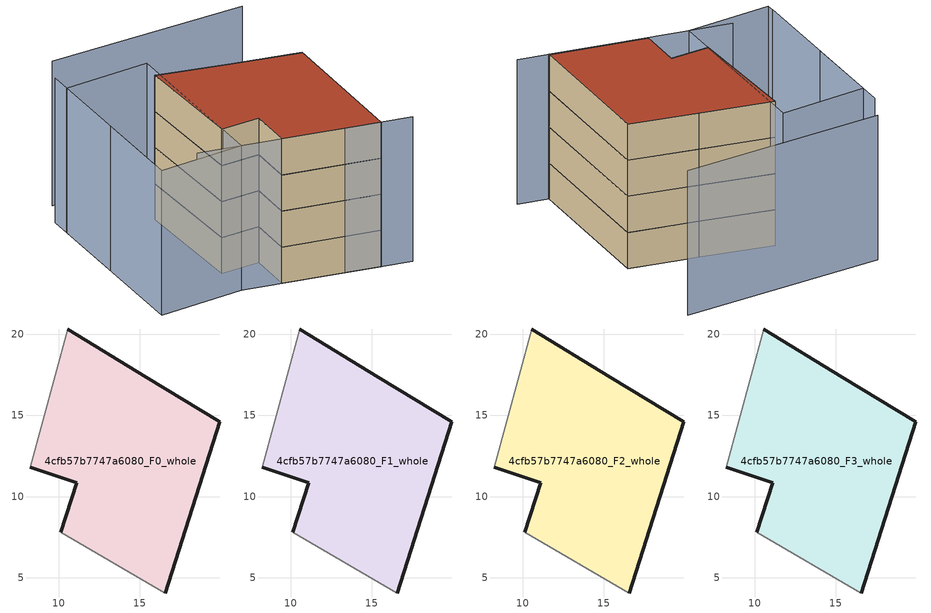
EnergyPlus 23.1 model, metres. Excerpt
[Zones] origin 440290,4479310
4cfb57b7747a6080_F0_whole
 floor ground (EU_floor_Construction): 16.57,4.07 19.91,14.6 15.4,17.33 10.58,20.32 8.26,11.82 11.13,10.87 10.14,7.79 z0
 wall outside (EU_wall_Construction): 10.58,20.32 15.4,17.33 19.91,14.6 16.57,4.07 / 10.14,7.79 11.13,10.87 8.26,11.82 z0:3
 wall adiabatic (EU_wall_Construction): 16.57,4.07 10.14,7.79 / 8.26,11.82 10.58,20.32 z0:3
4cfb57b7747a6080_F1_whole
 floor to 4cfb57b7747a6080_F0_whole (EU_floor_Construction): 16.57,4.07 19.91,14.6 15.4,17.33 10.57,20.32 8.25,11.82 11.13,10.87 10.13,7.79 z3
 wall outside (EU_wall_Construction): 10.58,20.32 15.4,17.33 19.91,14.6 16.57,4.07 / 10.14,7.79 11.13,10.87 8.26,11.82 z3:6
 wall adiabatic (EU_wall_Construction): 16.57,4.07 10.14,7.79 / 8.26,11.82 10.58,20.32 z3:6
4cfb57b7747a6080_F2_whole
 floor to 4cfb57b7747a6080_F1_whole (EU_floor_Construction): 16.57,4.07 19.91,14.6 15.4,17.33 10.57,20.32 8.25,11.82 11.13,10.87 10.13,7.79 z6
 wall outside (EU_wall_Construction): 10.58,20.32 15.4,17.33 19.91,14.6 16.57,4.07 / 10.14,7.79 11.13,10.87 8.26,11.82 z6:9
 wall adiabatic (EU_wall_Construction): 16.57,4.07 10.14,7.79 / 8.26,11.82 10.58,20.32 z6:9
4cfb57b7747a6080_F3_whole
 floor to 4cfb57b7747a6080_F2_whole (EU_floor_Construction): 16.57,4.07 19.91,14.6 15.4,17.33 10.57,20.32 8.25,11.82 11.13,10.87 10.13,7.79 z9
 wall outside (EU_wall_Construction): 10.58,20.32 15.4,17.33 19.91,14.6 16.57,4.07 / 10.14,7.79 11.13,10.87 8.26,11.82 z9:12
 wall adiabatic (EU_wall_Construction): 16.57,4.07 10.14,7.79 / 8.26,11.82 10.58,20.32 z9:12
 roof outside (EU_roof_Construction): 15.4,17.33 19.91,14.6 16.57,4.07 10.14,7.79 11.13,10.87 8.26,11.82 10.58,20.32 z12
shading: 4.7,10.95 18.59,2.9 / 5.56,25.28 1.4,11.83 / 21.77,22 7.15,26.99 / 1.22,11.24 5.09,23.77 / 5.09,23.77 11.41,21.81 / 11.41,21.81 7.54,9.29 / 7.54,9.29 1.22,11.24 z0:12
[Building]
EU S2 Campaign: North Axis=0; Terrain=City; Solar Distribution=FullExterior
[Site:Location]
Madrid: Latitude=40.5; Longitude=-3.5; Time Zone=1; Elevation=609
[SizingPeriod:WeatherFileDays]
AnnualSizingPeriod: Begin Month=1; Begin Day of Month=1; End Month=12; End Day of Month=31; Day of Week for Start Day=Monday; Use Weather File Daylight Saving Period=No; Use Weather File Rain and Snow Indicators=No
[MATERIAL]
EU_InternalMass_Material: Roughness=MediumRough; Thickness=0.1; Conductivity=1; Density=1800; Specific Heat=900; Thermal Absorptance=0.9; Solar Absorptance=0.7; Visible Absorptance=0.7
[MATERIAL:NOMASS] Roughness=MediumRough; Thermal Absorptance=0.9; Solar Absorptance=0.7; Visible Absorptance=0.7
Name | Thermal Resistance
EU_wall_NoMass | 1.60022
EU_roof_NoMass | 1.57597
EU_floor_NoMass | 0.470652
[CONSTRUCTION]
EU_wall_Construction: EU_wall_NoMass
EU_roof_Construction: EU_roof_NoMass
EU_floor_Construction: EU_floor_NoMass
EU_InternalMass_Construction: EU_InternalMass_Material
[ZONE] Type=1; Multiplier=1; Ceiling Height=autocalculate; Floor Area=autocalculate; Part of Total Floor Area=Yes
Name | Volume
4cfb57b7747a6080_F0_whole | 322.418
4cfb57b7747a6080_F1_whole; 4cfb57b7747a6080_F2_whole; 4cfb57b7747a6080_F3_whole | 322.419
[INTERNALMASS] Construction=EU_InternalMass_Construction; Surface Area=107.473
Name | Zone or ZoneList
4cfb57b7747a6080_F0_whole_EU_InternalMass | 4cfb57b7747a6080_F0_whole
4cfb57b7747a6080_F1_whole_EU_InternalMass | 4cfb57b7747a6080_F1_whole
4cfb57b7747a6080_F2_whole_EU_InternalMass | 4cfb57b7747a6080_F2_whole
4cfb57b7747a6080_F3_whole_EU_InternalMass | 4cfb57b7747a6080_F3_whole
[OTHEREQUIPMENT] Fuel Type=Electricity; Design Level Calculation Method=Watts/Area; Power per Zone Floor Area=1; Fraction Latent=0; Fraction Radiant=0; Fraction Lost=0; Carbon Dioxide Generation Rate=0; EndUse Subcategory=EU_Step8_InternalGains
Name | Zone or ZoneList or Space or SpaceList | Schedule
EU_Step8_InternalGain_4cfb57b7747a6080_F0_whole_f000 | 4cfb57b7747a6080_F0_whole | EU_Step8_GainSchedule_4cfb57b7747a6080_F0_whole_f000
EU_Step8_InternalGain_4cfb57b7747a6080_F1_whole_f000 | 4cfb57b7747a6080_F1_whole | EU_Step8_GainSchedule_4cfb57b7747a6080_F1_whole_f000
EU_Step8_InternalGain_4cfb57b7747a6080_F2_whole_f000 | 4cfb57b7747a6080_F2_whole | EU_Step8_GainSchedule_4cfb57b7747a6080_F2_whole_f000
EU_Step8_InternalGain_4cfb57b7747a6080_F3_whole_f000 | 4cfb57b7747a6080_F3_whole | EU_Step8_GainSchedule_4cfb57b7747a6080_F3_whole_f000
[ZONEVENTILATION:DESIGNFLOWRATE] Schedule=EU_AlwaysOn; Design Flow Rate Calculation Method=AirChanges/Hour; Air Changes per Hour=0.480704; Ventilation Type=Natural; Fan Pressure Rise=0; Fan Total Efficiency=1; Constant Term Coefficient=1; Temperature Term Coefficient=0; Velocity Term Coefficient=0; Velocity Squared Term Coefficient=0; Minimum Indoor Temperature=-100; Maximum Indoor Temperature=100; Delta Temperature=-100; Minimum Outdoor Temperature=-100; Maximum Outdoor Temperature=100; Maximum Wind Speed=40
Name | Zone or ZoneList or Space or SpaceList
EU_ConstantAir_4cfb57b7747a6080_F0_whole | 4cfb57b7747a6080_F0_whole
EU_ConstantAir_4cfb57b7747a6080_F1_whole | 4cfb57b7747a6080_F1_whole
EU_ConstantAir_4cfb57b7747a6080_F2_whole | 4cfb57b7747a6080_F2_whole
EU_ConstantAir_4cfb57b7747a6080_F3_whole | 4cfb57b7747a6080_F3_whole
[HVACTEMPLATE:THERMOSTAT] Constant Heating Setpoint=20; Constant Cooling Setpoint=50
EU_HeatOnly_4cfb57b7747a6080_F0_whole; EU_HeatOnly_4cfb57b7747a6080_F1_whole; EU_HeatOnly_4cfb57b7747a6080_F2_whole; EU_HeatOnly_4cfb57b7747a6080_F3_whole
[HVACTEMPLATE:ZONE:IDEALLOADSAIRSYSTEM] System Availability Schedule=EU_AlwaysOn; Maximum Heating Supply Air Temperature=50; Minimum Cooling Supply Air Temperature=13; Maximum Heating Supply Air Humidity Ratio=0.0156; Minimum Cooling Supply Air Humidity Ratio=0.0077; Heating Limit=NoLimit; Cooling Limit=NoLimit; Heating Availability Schedule=EU_AlwaysOn; Cooling Availability Schedule=EU_CoolingOff; Dehumidification Control Type=ConstantSensibleHeatRatio; Cooling Sensible Heat Ratio=0.7; Dehumidification Setpoint=60; Humidification Control Type=None; Humidification Setpoint=30; Outdoor Air Method=None; Outdoor Air Flow Rate per Person=0.00944; Outdoor Air Flow Rate per Zone Floor Area=0; Outdoor Air Flow Rate per Zone=0; Demand Controlled Ventilation Type=None; Outdoor Air Economizer Type=NoEconomizer; Heat Recovery Type=None; Sensible Heat Recovery Effectiveness=0.7; Latent Heat Recovery Effectiveness=0.65
Name | Template Thermostat
4cfb57b7747a6080_F0_whole | EU_HeatOnly_4cfb57b7747a6080_F0_whole
4cfb57b7747a6080_F1_whole | EU_HeatOnly_4cfb57b7747a6080_F1_whole
4cfb57b7747a6080_F2_whole | EU_HeatOnly_4cfb57b7747a6080_F2_whole
4cfb57b7747a6080_F3_whole | EU_HeatOnly_4cfb57b7747a6080_F3_whole
[SIZING:ZONE] Zone Cooling Design Supply Air Temperature Input Method=SupplyAirTemperature; Zone Cooling Design Supply Air Temperature=13; Zone Heating Design Supply Air Temperature Input Method=SupplyAirTemperature; Zone Heating Design Supply Air Temperature=50; Zone Cooling Design Supply Air Humidity Ratio=0.008; Zone Heating Design Supply Air Humidity Ratio=0.008; Cooling Design Air Flow Method=DesignDay; Cooling Design Air Flow Rate=0; Cooling Minimum Air Flow per Zone Floor Area=0.000762; Cooling Minimum Air Flow=0; Cooling Minimum Air Flow Fraction=0.2; Heating Design Air Flow Method=DesignDay; Heating Design Air Flow Rate=0; Heating Maximum Air Flow per Zone Floor Area=0.002032; Heating Maximum Air Flow=0.141576; Heating Maximum Air Flow Fraction=0.3; Account for Dedicated Outdoor Air System=No; Dedicated Outdoor Air System Control Strategy=NeutralSupplyAir; Dedicated Outdoor Air Low Setpoint Temperature for Design=autosize; Dedicated Outdoor Air High Setpoint Temperature for Design=autosize; Zone Load Sizing Method=Sensible Load Only No Latent Load; Zone Latent Cooling Design Supply Air Humidity Ratio Input Method=HumidityRatioDifference; Zone Cooling Design Supply Air Humidity Ratio Difference=0.005; Zone Latent Heating Design Supply Air Humidity Ratio Input Method=HumidityRatioDifference; Zone Humidification Design Supply Air Humidity Ratio Difference=0.005
4cfb57b7747a6080_F0_whole; 4cfb57b7747a6080_F1_whole; 4cfb57b7747a6080_F2_whole; 4cfb57b7747a6080_F3_whole
[SCHEDULE:CONSTANT]
Name | Hourly Value
EU_AlwaysOn | 1
EU_CoolingOff | 0
[SCHEDULE:FILE] Column Number=1; Rows to Skip at Top=0; Number of Hours of Data=8760; Column Separator=Comma; Interpolate to Timestep=No; Minutes per Item=60; Adjust Schedule for Daylight Savings=Yes
Name | File
EU_Step8_GainSchedule_4cfb57b7747a6080_F0_whole_f000 | ../../schedules/4cfb57b7747a6080/4cfb57b7747a6080_F0_whole_f000_gain.csv
EU_Step8_GainSchedule_4cfb57b7747a6080_F1_whole_f000 | ../../schedules/4cfb57b7747a6080/4cfb57b7747a6080_F1_whole_f000_gain.csv
EU_Step8_GainSchedule_4cfb57b7747a6080_F2_whole_f000 | ../../schedules/4cfb57b7747a6080/4cfb57b7747a6080_F2_whole_f000_gain.csv
EU_Step8_GainSchedule_4cfb57b7747a6080_F3_whole_f000 | ../../schedules/4cfb57b7747a6080/4cfb57b7747a6080_F3_whole_f000_gain.csv
